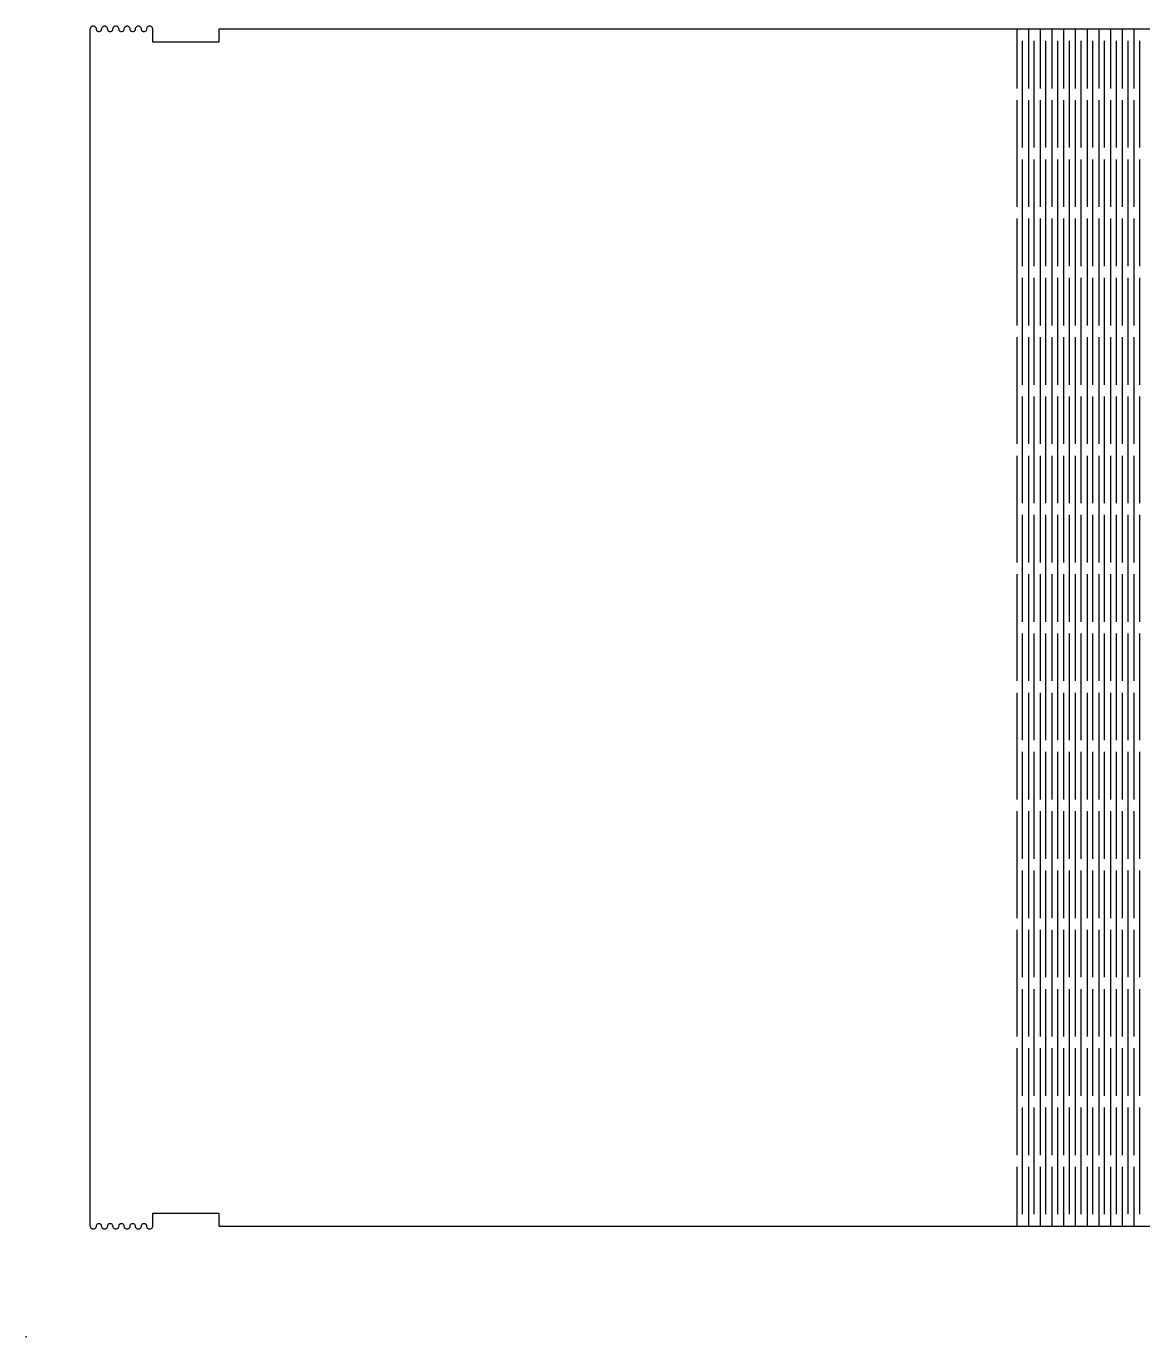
# Model space of a CAD drawing. Header units: centimetres. Extents: x 0 to 98.9, y 0 to 60.
# Drawn here: x 0 to 28.56, y 0 to 33.53 of the extents above; entities that cross this region are included whole.
import ezdxf

# ---------------------------------------------------------------- set-up
doc = ezdxf.new("R2010")
doc.units = ezdxf.units.CM
doc.header["$MEASUREMENT"] = 0
for name, color, linetype in [('librarydisplayBookMeasured-cut v5_Inner side', 7, 'Continuous'), ('librarydisplayBookMeasured-cut v5_Inner side slot', 7, 'Continuous'), ('librarydisplayBookMeasured-cut v5_light partitions', 7, 'Continuous'), ('librarydisplayBookMeasured-cut v5_sensor and wire holes', 7, 'Continuous'), ('librarydisplayBookMeasured-cut v5_Sketch7', 7, 'Continuous'), ('librarydisplayBookMeasured-cut v5_Support holes', 7, 'Continuous')]:
    doc.layers.add(name, color=color, linetype=linetype)

msp = doc.modelspace()

# ---------------------------------------------------------------- linework, layer by layer
at = {"layer": 'librarydisplayBookMeasured-cut v5_Inner side'}
msp.add_point((0, 0), dxfattribs=at)
at = {"layer": 'librarydisplayBookMeasured-cut v5_Inner side slot'}
msp.add_point((0, 0), dxfattribs=at)
at = {"layer": 'librarydisplayBookMeasured-cut v5_light partitions'}
msp.add_point((0, 0), dxfattribs=at)
at = {"layer": 'librarydisplayBookMeasured-cut v5_sensor and wire holes'}
msp.add_point((0, 0), dxfattribs=at)
at = {"layer": 'librarydisplayBookMeasured-cut v5_Sketch7'}
for p, q in [((1.71, 33.528), (1.693, 33.525)), ((1.715, 33.528), (1.71, 33.528)), ((1.72, 33.528), (1.715, 33.528)), ((1.736, 33.525), (1.72, 33.528)), ((1.998, 33.528), (1.982, 33.525)), ((2.003, 33.528), (1.998, 33.528)), ((2.008, 33.528), (2.003, 33.528)), ((2.024, 33.525), (2.008, 33.528)), ((2.286, 33.528), (2.27, 33.525)), ((2.291, 33.528), (2.286, 33.528)), ((2.297, 33.528), (2.291, 33.528)), ((2.312, 33.525), (2.297, 33.528)), ((2.574, 33.528), (2.558, 33.525)), ((2.579, 33.528), (2.574, 33.528)), ((2.584, 33.528), (2.579, 33.528)), ((2.6, 33.525), (2.584, 33.528)), ((2.862, 33.528), (2.846, 33.525)), ((2.867, 33.528), (2.862, 33.528)), ((2.872, 33.528), (2.867, 33.528)), ((2.888, 33.525), (2.872, 33.528)), ((3.15, 33.528), (3.134, 33.525)), ((3.155, 33.528), (3.15, 33.528)), ((3.16, 33.528), (3.155, 33.528)), ((3.177, 33.525), (3.16, 33.528)), ((1.633, 33.465), (1.63, 33.448)), ((1.63, 33.448), (1.63, 33.443)), ((1.63, 33.443), (1.63, 2.843)), ((1.64, 33.482), (1.633, 33.465)), ((1.641, 33.485), (1.64, 33.482)), ((1.643, 33.489), (1.641, 33.485)), ((1.655, 33.503), (1.643, 33.489)), ((1.669, 33.515), (1.655, 33.503)), ((1.672, 33.517), (1.669, 33.515)), ((1.676, 33.518), (1.672, 33.517)), ((1.693, 33.525), (1.676, 33.518)), ((1.753, 33.519), (1.736, 33.525)), ((1.756, 33.517), (1.753, 33.519)), ((1.759, 33.515), (1.756, 33.517)), ((1.773, 33.504), (1.759, 33.515)), ((1.784, 33.49), (1.773, 33.504)), ((1.786, 33.487), (1.784, 33.49)), ((1.788, 33.484), (1.786, 33.487)), ((1.794, 33.467), (1.788, 33.484)), ((1.797, 33.451), (1.794, 33.467)), ((1.797, 33.446), (1.797, 33.451)), ((1.797, 33.439), (1.797, 33.446)), ((1.804, 33.417), (1.797, 33.439)), ((1.805, 33.415), (1.804, 33.417)), ((1.807, 33.413), (1.805, 33.415)), ((1.826, 33.394), (1.807, 33.413)), ((1.828, 33.392), (1.826, 33.394)), ((1.831, 33.391), (1.828, 33.392)), ((1.851, 33.384), (1.831, 33.391)), ((1.859, 33.384), (1.851, 33.384)), ((1.866, 33.384), (1.859, 33.384)), ((1.888, 33.391), (1.866, 33.384)), ((1.89, 33.392), (1.888, 33.391)), ((1.893, 33.394), (1.89, 33.392)), ((1.903, 33.402), (1.893, 33.394)), ((1.911, 33.413), (1.903, 33.402)), ((1.913, 33.415), (1.911, 33.413)), ((1.914, 33.417), (1.913, 33.415)), ((1.921, 33.438), (1.914, 33.417)), ((1.924, 33.467), (1.921, 33.451)), ((1.921, 33.451), (1.921, 33.446)), ((1.921, 33.446), (1.921, 33.438)), ((1.93, 33.484), (1.924, 33.467)), ((1.932, 33.487), (1.93, 33.484)), ((1.934, 33.49), (1.932, 33.487)), ((1.945, 33.504), (1.934, 33.49)), ((1.959, 33.515), (1.945, 33.504)), ((1.962, 33.517), (1.959, 33.515)), ((1.965, 33.519), (1.962, 33.517)), ((1.982, 33.525), (1.965, 33.519)), ((2.041, 33.519), (2.024, 33.525)), ((2.044, 33.517), (2.041, 33.519)), ((2.047, 33.515), (2.044, 33.517)), ((2.061, 33.504), (2.047, 33.515)), ((2.072, 33.49), (2.061, 33.504)), ((2.074, 33.487), (2.072, 33.49)), ((2.076, 33.484), (2.074, 33.487)), ((2.082, 33.467), (2.076, 33.484)), ((2.085, 33.451), (2.082, 33.467)), ((2.085, 33.446), (2.085, 33.451)), ((2.085, 33.439), (2.085, 33.446)), ((2.092, 33.417), (2.085, 33.439)), ((2.093, 33.415), (2.092, 33.417)), ((2.095, 33.413), (2.093, 33.415)), ((2.114, 33.394), (2.095, 33.413)), ((2.116, 33.392), (2.114, 33.394)), ((2.118, 33.391), (2.116, 33.392)), ((2.14, 33.384), (2.118, 33.391)), ((2.147, 33.384), (2.14, 33.384)), ((2.154, 33.384), (2.147, 33.384)), ((2.176, 33.391), (2.154, 33.384)), ((2.178, 33.392), (2.176, 33.391)), ((2.18, 33.394), (2.178, 33.392)), ((2.191, 33.402), (2.18, 33.394)), ((2.2, 33.413), (2.191, 33.402)), ((2.201, 33.415), (2.2, 33.413)), ((2.202, 33.417), (2.201, 33.415)), ((2.209, 33.438), (2.202, 33.417)), ((2.212, 33.467), (2.209, 33.451)), ((2.209, 33.451), (2.209, 33.446)), ((2.209, 33.446), (2.209, 33.438)), ((2.218, 33.484), (2.212, 33.467)), ((2.22, 33.487), (2.218, 33.484)), ((2.222, 33.49), (2.22, 33.487)), ((2.233, 33.504), (2.222, 33.49)), ((2.247, 33.515), (2.233, 33.504)), ((2.25, 33.517), (2.247, 33.515)), ((2.253, 33.519), (2.25, 33.517)), ((2.27, 33.525), (2.253, 33.519)), ((2.329, 33.519), (2.312, 33.525)), ((2.332, 33.517), (2.329, 33.519)), ((2.335, 33.515), (2.332, 33.517)), ((2.349, 33.504), (2.335, 33.515)), ((2.36, 33.49), (2.349, 33.504)), ((2.362, 33.487), (2.36, 33.49)), ((2.364, 33.484), (2.362, 33.487)), ((2.37, 33.467), (2.364, 33.484)), ((2.373, 33.451), (2.37, 33.467)), ((2.373, 33.446), (2.373, 33.451)), ((2.373, 33.439), (2.373, 33.446)), ((2.38, 33.417), (2.373, 33.439)), ((2.381, 33.415), (2.38, 33.417)), ((2.383, 33.413), (2.381, 33.415)), ((2.391, 33.402), (2.383, 33.413)), ((2.402, 33.394), (2.391, 33.402)), ((2.404, 33.392), (2.402, 33.394)), ((2.407, 33.391), (2.404, 33.392)), ((2.427, 33.384), (2.407, 33.391)), ((2.435, 33.384), (2.427, 33.384)), ((2.442, 33.384), (2.435, 33.384)), ((2.464, 33.391), (2.442, 33.384)), ((2.466, 33.392), (2.464, 33.391)), ((2.468, 33.394), (2.466, 33.392)), ((2.479, 33.402), (2.468, 33.394)), ((2.487, 33.413), (2.479, 33.402)), ((2.489, 33.415), (2.487, 33.413)), ((2.49, 33.417), (2.489, 33.415)), ((2.497, 33.438), (2.49, 33.417)), ((2.5, 33.467), (2.497, 33.451)), ((2.497, 33.451), (2.497, 33.446)), ((2.497, 33.446), (2.497, 33.438)), ((2.506, 33.484), (2.5, 33.467)), ((2.508, 33.487), (2.506, 33.484)), ((2.51, 33.49), (2.508, 33.487)), ((2.521, 33.504), (2.51, 33.49)), ((2.535, 33.515), (2.521, 33.504)), ((2.538, 33.517), (2.535, 33.515)), ((2.541, 33.519), (2.538, 33.517)), ((2.558, 33.525), (2.541, 33.519)), ((2.617, 33.519), (2.6, 33.525)), ((2.62, 33.517), (2.617, 33.519)), ((2.623, 33.515), (2.62, 33.517)), ((2.637, 33.504), (2.623, 33.515)), ((2.648, 33.49), (2.637, 33.504)), ((2.65, 33.487), (2.648, 33.49)), ((2.652, 33.484), (2.65, 33.487)), ((2.658, 33.467), (2.652, 33.484)), ((2.661, 33.451), (2.658, 33.467)), ((2.661, 33.446), (2.661, 33.451)), ((2.661, 33.439), (2.661, 33.446)), ((2.668, 33.417), (2.661, 33.439)), ((2.669, 33.415), (2.668, 33.417)), ((2.671, 33.413), (2.669, 33.415)), ((2.679, 33.402), (2.671, 33.413)), ((2.69, 33.394), (2.679, 33.402)), ((2.692, 33.392), (2.69, 33.394)), ((2.694, 33.391), (2.692, 33.392)), ((2.715, 33.384), (2.694, 33.391)), ((2.723, 33.384), (2.715, 33.384)), ((2.73, 33.384), (2.723, 33.384)), ((2.752, 33.391), (2.73, 33.384)), ((2.754, 33.392), (2.752, 33.391)), ((2.757, 33.394), (2.754, 33.392)), ((2.767, 33.402), (2.757, 33.394)), ((2.776, 33.413), (2.767, 33.402)), ((2.777, 33.415), (2.776, 33.413)), ((2.778, 33.417), (2.777, 33.415)), ((2.785, 33.438), (2.778, 33.417)), ((2.788, 33.467), (2.785, 33.451)), ((2.785, 33.451), (2.785, 33.446)), ((2.785, 33.446), (2.785, 33.438)), ((2.794, 33.484), (2.788, 33.467)), ((2.796, 33.487), (2.794, 33.484)), ((2.798, 33.49), (2.796, 33.487)), ((2.809, 33.504), (2.798, 33.49)), ((2.823, 33.515), (2.809, 33.504)), ((2.826, 33.517), (2.823, 33.515)), ((2.829, 33.519), (2.826, 33.517)), ((2.846, 33.525), (2.829, 33.519)), ((2.905, 33.519), (2.888, 33.525)), ((2.908, 33.517), (2.905, 33.519)), ((2.911, 33.515), (2.908, 33.517)), ((2.925, 33.504), (2.911, 33.515)), ((2.936, 33.49), (2.925, 33.504)), ((2.938, 33.487), (2.936, 33.49)), ((2.94, 33.484), (2.938, 33.487)), ((2.946, 33.467), (2.94, 33.484)), ((2.949, 33.451), (2.946, 33.467)), ((2.949, 33.446), (2.949, 33.451)), ((2.949, 33.439), (2.949, 33.446)), ((2.956, 33.417), (2.949, 33.439)), ((2.957, 33.415), (2.956, 33.417)), ((2.959, 33.413), (2.957, 33.415)), ((2.967, 33.402), (2.959, 33.413)), ((2.978, 33.394), (2.967, 33.402)), ((2.98, 33.392), (2.978, 33.394)), ((2.982, 33.391), (2.98, 33.392)), ((3.003, 33.384), (2.982, 33.391)), ((3.011, 33.384), (3.003, 33.384)), ((3.018, 33.384), (3.011, 33.384)), ((3.039, 33.391), (3.018, 33.384)), ((3.042, 33.392), (3.039, 33.391)), ((3.044, 33.394), (3.042, 33.392)), ((3.055, 33.402), (3.044, 33.394)), ((3.063, 33.413), (3.055, 33.402)), ((3.065, 33.415), (3.063, 33.413)), ((3.066, 33.417), (3.065, 33.415)), ((3.073, 33.438), (3.066, 33.417)), ((3.076, 33.467), (3.073, 33.451)), ((3.073, 33.451), (3.073, 33.446)), ((3.073, 33.446), (3.073, 33.438)), ((3.082, 33.484), (3.076, 33.467)), ((3.084, 33.487), (3.082, 33.484)), ((3.086, 33.49), (3.084, 33.487)), ((3.097, 33.504), (3.086, 33.49)), ((3.111, 33.515), (3.097, 33.504)), ((3.114, 33.517), (3.111, 33.515)), ((3.117, 33.519), (3.114, 33.517)), ((3.134, 33.525), (3.117, 33.519)), ((3.194, 33.518), (3.177, 33.525)), ((3.198, 33.517), (3.194, 33.518)), ((3.201, 33.515), (3.198, 33.517)), ((3.215, 33.503), (3.201, 33.515)), ((3.227, 33.489), (3.215, 33.503)), ((3.229, 33.485), (3.227, 33.489)), ((3.231, 33.482), (3.229, 33.485)), ((3.237, 33.465), (3.231, 33.482)), ((3.24, 33.448), (3.237, 33.465)), ((3.24, 33.443), (3.24, 33.448)), ((3.24, 33.123), (3.24, 33.443)), ((4.933, 33.45), (4.93, 33.445)), ((4.93, 33.445), (4.93, 33.443)), ((4.93, 33.443), (4.93, 33.123)), ((4.938, 33.453), (4.933, 33.45)), ((4.94, 33.453), (4.938, 33.453)), ((41.722, 33.453), (4.94, 33.453)), ((25.331, 33.453), (25.331, 31.937)), ((25.631, 33.453), (25.631, 31.937)), ((25.931, 33.453), (25.931, 31.937)), ((26.231, 33.453), (26.231, 31.937)), ((26.531, 33.453), (26.531, 31.937)), ((26.831, 33.453), (26.831, 31.937)), ((27.131, 33.453), (27.131, 31.937)), ((27.431, 33.453), (27.431, 31.937)), ((27.731, 33.453), (27.731, 31.937)), ((28.031, 33.453), (28.031, 31.937)), ((28.331, 33.453), (28.331, 31.937)), ((4.93, 33.123), (3.24, 33.123)), ((25.481, 30.421), (25.481, 33.153)), ((25.781, 30.421), (25.781, 33.153)), ((26.081, 30.421), (26.081, 33.153)), ((26.381, 30.421), (26.381, 33.153)), ((26.681, 30.421), (26.681, 33.153)), ((26.981, 30.421), (26.981, 33.153)), ((27.281, 30.421), (27.281, 33.153)), ((27.581, 30.421), (27.581, 33.153)), ((27.881, 30.421), (27.881, 33.153)), ((28.181, 30.421), (28.181, 33.153)), ((28.481, 30.421), (28.481, 33.153)), ((25.331, 31.637), (25.331, 28.905)), ((25.631, 31.637), (25.631, 28.905)), ((25.931, 31.637), (25.931, 28.905)), ((26.231, 31.637), (26.231, 28.905)), ((26.531, 31.637), (26.531, 28.905)), ((26.831, 31.637), (26.831, 28.905)), ((27.131, 31.637), (27.131, 28.905)), ((27.431, 31.637), (27.431, 28.905)), ((27.731, 31.637), (27.731, 28.905)), ((28.031, 31.637), (28.031, 28.905)), ((28.331, 31.637), (28.331, 28.905)), ((25.481, 27.389), (25.481, 30.121)), ((25.781, 27.389), (25.781, 30.121)), ((26.081, 27.389), (26.081, 30.121)), ((26.381, 27.389), (26.381, 30.121)), ((26.681, 27.389), (26.681, 30.121)), ((26.981, 27.389), (26.981, 30.121)), ((27.281, 27.389), (27.281, 30.121)), ((27.581, 27.389), (27.581, 30.121)), ((27.881, 27.389), (27.881, 30.121)), ((28.181, 27.389), (28.181, 30.121)), ((28.481, 27.389), (28.481, 30.121)), ((25.331, 28.605), (25.331, 25.873)), ((25.631, 28.605), (25.631, 25.873)), ((25.931, 28.605), (25.931, 25.873)), ((26.231, 28.605), (26.231, 25.873)), ((26.531, 28.605), (26.531, 25.873)), ((26.831, 28.605), (26.831, 25.873)), ((27.131, 28.605), (27.131, 25.873)), ((27.431, 28.605), (27.431, 25.873)), ((27.731, 28.605), (27.731, 25.873)), ((28.031, 28.605), (28.031, 25.873)), ((28.331, 28.605), (28.331, 25.873)), ((25.481, 24.357), (25.481, 27.089)), ((25.781, 24.357), (25.781, 27.089)), ((26.081, 24.357), (26.081, 27.089)), ((26.381, 24.357), (26.381, 27.089)), ((26.681, 24.357), (26.681, 27.089)), ((26.981, 24.357), (26.981, 27.089)), ((27.281, 24.357), (27.281, 27.089)), ((27.581, 24.357), (27.581, 27.089)), ((27.881, 24.357), (27.881, 27.089)), ((28.181, 24.357), (28.181, 27.089)), ((28.481, 24.357), (28.481, 27.089)), ((25.331, 25.573), (25.331, 22.841)), ((25.631, 25.573), (25.631, 22.841)), ((25.931, 25.573), (25.931, 22.841)), ((26.231, 25.573), (26.231, 22.841)), ((26.531, 25.573), (26.531, 22.841)), ((26.831, 25.573), (26.831, 22.841)), ((27.131, 25.573), (27.131, 22.841)), ((27.431, 25.573), (27.431, 22.841)), ((27.731, 25.573), (27.731, 22.841)), ((28.031, 25.573), (28.031, 22.841)), ((28.331, 25.573), (28.331, 22.841)), ((25.481, 21.325), (25.481, 24.057)), ((25.781, 21.325), (25.781, 24.057)), ((26.081, 21.325), (26.081, 24.057)), ((26.381, 21.325), (26.381, 24.057)), ((26.681, 21.325), (26.681, 24.057)), ((26.981, 21.325), (26.981, 24.057)), ((27.281, 21.325), (27.281, 24.057)), ((27.581, 21.325), (27.581, 24.057)), ((27.881, 21.325), (27.881, 24.057)), ((28.181, 21.325), (28.181, 24.057)), ((28.481, 21.325), (28.481, 24.057)), ((25.331, 22.541), (25.331, 19.809)), ((25.631, 22.541), (25.631, 19.809)), ((25.931, 22.541), (25.931, 19.809)), ((26.231, 22.541), (26.231, 19.809)), ((26.531, 22.541), (26.531, 19.809)), ((26.831, 22.541), (26.831, 19.809)), ((27.131, 22.541), (27.131, 19.809)), ((27.431, 22.541), (27.431, 19.809)), ((27.731, 22.541), (27.731, 19.809)), ((28.031, 22.541), (28.031, 19.809)), ((28.331, 22.541), (28.331, 19.809)), ((25.481, 18.293), (25.481, 21.025)), ((25.781, 18.293), (25.781, 21.025)), ((26.081, 18.293), (26.081, 21.025)), ((26.381, 18.293), (26.381, 21.025)), ((26.681, 18.293), (26.681, 21.025)), ((26.981, 18.293), (26.981, 21.025)), ((27.281, 18.293), (27.281, 21.025)), ((27.581, 18.293), (27.581, 21.025)), ((27.881, 18.293), (27.881, 21.025)), ((28.181, 18.293), (28.181, 21.025)), ((28.481, 18.293), (28.481, 21.025)), ((25.331, 19.509), (25.331, 16.777)), ((25.631, 19.509), (25.631, 16.777)), ((25.931, 19.509), (25.931, 16.777)), ((26.231, 19.509), (26.231, 16.777)), ((26.531, 19.509), (26.531, 16.777)), ((26.831, 19.509), (26.831, 16.777)), ((27.131, 19.509), (27.131, 16.777)), ((27.431, 19.509), (27.431, 16.777)), ((27.731, 19.509), (27.731, 16.777)), ((28.031, 19.509), (28.031, 16.777)), ((28.331, 19.509), (28.331, 16.777)), ((25.481, 15.261), (25.481, 17.993)), ((25.781, 15.261), (25.781, 17.993)), ((26.081, 15.261), (26.081, 17.993)), ((26.381, 15.261), (26.381, 17.993)), ((26.681, 15.261), (26.681, 17.993)), ((26.981, 15.261), (26.981, 17.993)), ((27.281, 15.261), (27.281, 17.993)), ((27.581, 15.261), (27.581, 17.993)), ((27.881, 15.261), (27.881, 17.993)), ((28.181, 15.261), (28.181, 17.993)), ((28.481, 15.261), (28.481, 17.993)), ((25.331, 16.477), (25.331, 13.745)), ((25.631, 16.477), (25.631, 13.745)), ((25.931, 16.477), (25.931, 13.745)), ((26.231, 16.477), (26.231, 13.745)), ((26.531, 16.477), (26.531, 13.745)), ((26.831, 16.477), (26.831, 13.745)), ((27.131, 16.477), (27.131, 13.745)), ((27.431, 16.477), (27.431, 13.745)), ((27.731, 16.477), (27.731, 13.745)), ((28.031, 16.477), (28.031, 13.745)), ((28.331, 16.477), (28.331, 13.745)), ((25.481, 12.229), (25.481, 14.961)), ((25.781, 12.229), (25.781, 14.961)), ((26.081, 12.229), (26.081, 14.961)), ((26.381, 12.229), (26.381, 14.961)), ((26.681, 12.229), (26.681, 14.961)), ((26.981, 12.229), (26.981, 14.961)), ((27.281, 12.229), (27.281, 14.961)), ((27.581, 12.229), (27.581, 14.961)), ((27.881, 12.229), (27.881, 14.961)), ((28.181, 12.229), (28.181, 14.961)), ((28.481, 12.229), (28.481, 14.961)), ((25.331, 13.445), (25.331, 10.713)), ((25.631, 13.445), (25.631, 10.713)), ((25.931, 13.445), (25.931, 10.713)), ((26.231, 13.445), (26.231, 10.713)), ((26.531, 13.445), (26.531, 10.713)), ((26.831, 13.445), (26.831, 10.713)), ((27.131, 13.445), (27.131, 10.713)), ((27.431, 13.445), (27.431, 10.713)), ((27.731, 13.445), (27.731, 10.713)), ((28.031, 13.445), (28.031, 10.713)), ((28.331, 13.445), (28.331, 10.713)), ((25.481, 9.197), (25.481, 11.929)), ((25.781, 9.197), (25.781, 11.929)), ((26.081, 9.197), (26.081, 11.929)), ((26.381, 9.197), (26.381, 11.929)), ((26.681, 9.197), (26.681, 11.929)), ((26.981, 9.197), (26.981, 11.929)), ((27.281, 9.197), (27.281, 11.929)), ((27.581, 9.197), (27.581, 11.929)), ((27.881, 9.197), (27.881, 11.929)), ((28.181, 9.197), (28.181, 11.929)), ((28.481, 9.197), (28.481, 11.929)), ((25.331, 10.413), (25.331, 7.681)), ((25.631, 10.413), (25.631, 7.681)), ((25.931, 10.413), (25.931, 7.681)), ((26.231, 10.413), (26.231, 7.681)), ((26.531, 10.413), (26.531, 7.681)), ((26.831, 10.413), (26.831, 7.681)), ((27.131, 10.413), (27.131, 7.681)), ((27.431, 10.413), (27.431, 7.681)), ((27.731, 10.413), (27.731, 7.681)), ((28.031, 10.413), (28.031, 7.681)), ((28.331, 10.413), (28.331, 7.681)), ((25.481, 6.165), (25.481, 8.897)), ((25.781, 6.165), (25.781, 8.897)), ((26.081, 6.165), (26.081, 8.897)), ((26.381, 6.165), (26.381, 8.897)), ((26.681, 6.165), (26.681, 8.897)), ((26.981, 6.165), (26.981, 8.897)), ((27.281, 6.165), (27.281, 8.897)), ((27.581, 6.165), (27.581, 8.897)), ((27.881, 6.165), (27.881, 8.897)), ((28.181, 6.165), (28.181, 8.897)), ((28.481, 6.165), (28.481, 8.897)), ((25.331, 7.381), (25.331, 4.649)), ((25.631, 7.381), (25.631, 4.649)), ((25.931, 7.381), (25.931, 4.649)), ((26.231, 7.381), (26.231, 4.649)), ((26.531, 7.381), (26.531, 4.649)), ((26.831, 7.381), (26.831, 4.649)), ((27.131, 7.381), (27.131, 4.649)), ((27.431, 7.381), (27.431, 4.649)), ((27.731, 7.381), (27.731, 4.649)), ((28.031, 7.381), (28.031, 4.649)), ((28.331, 7.381), (28.331, 4.649)), ((25.481, 3.133), (25.481, 5.865)), ((25.781, 3.133), (25.781, 5.865)), ((26.081, 3.133), (26.081, 5.865)), ((26.381, 3.133), (26.381, 5.865)), ((26.681, 3.133), (26.681, 5.865)), ((26.981, 3.133), (26.981, 5.865)), ((27.281, 3.133), (27.281, 5.865)), ((27.581, 3.133), (27.581, 5.865)), ((27.881, 3.133), (27.881, 5.865)), ((28.181, 3.133), (28.181, 5.865)), ((28.481, 3.133), (28.481, 5.865)), ((25.331, 4.349), (25.331, 2.833)), ((25.631, 4.349), (25.631, 2.833)), ((25.931, 4.349), (25.931, 2.833)), ((26.231, 4.349), (26.231, 2.833)), ((26.531, 4.349), (26.531, 2.833)), ((26.831, 4.349), (26.831, 2.833)), ((27.131, 4.349), (27.131, 2.833)), ((27.431, 4.349), (27.431, 2.833)), ((27.731, 4.349), (27.731, 2.833)), ((28.031, 4.349), (28.031, 2.833)), ((28.331, 4.349), (28.331, 2.833)), ((3.24, 2.843), (3.24, 3.163)), ((3.24, 3.163), (4.93, 3.163)), ((4.93, 3.163), (4.93, 2.843)), ((1.63, 2.843), (1.63, 2.837)), ((1.63, 2.837), (1.633, 2.821)), ((1.633, 2.821), (1.64, 2.804)), ((1.64, 2.804), (1.641, 2.8)), ((1.641, 2.8), (1.643, 2.797)), ((1.643, 2.797), (1.655, 2.783)), ((1.655, 2.783), (1.669, 2.771)), ((1.669, 2.771), (1.672, 2.769)), ((1.672, 2.769), (1.676, 2.767)), ((1.676, 2.767), (1.693, 2.761)), ((1.693, 2.761), (1.71, 2.758)), ((1.71, 2.758), (1.715, 2.758)), ((1.715, 2.758), (1.72, 2.758)), ((1.72, 2.758), (1.736, 2.761)), ((1.736, 2.761), (1.753, 2.767)), ((1.753, 2.767), (1.756, 2.769)), ((1.756, 2.769), (1.759, 2.771)), ((1.759, 2.771), (1.773, 2.782)), ((1.773, 2.782), (1.784, 2.796)), ((1.784, 2.796), (1.786, 2.799)), ((1.786, 2.799), (1.788, 2.802)), ((1.788, 2.802), (1.794, 2.819)), ((1.794, 2.819), (1.797, 2.835)), ((1.797, 2.848), (1.804, 2.869)), ((1.797, 2.84), (1.797, 2.848)), ((1.797, 2.835), (1.797, 2.84)), ((1.804, 2.869), (1.805, 2.871)), ((1.805, 2.871), (1.807, 2.873)), ((1.807, 2.873), (1.815, 2.884)), ((1.815, 2.884), (1.826, 2.892)), ((1.826, 2.892), (1.828, 2.894)), ((1.828, 2.894), (1.831, 2.895)), ((1.831, 2.895), (1.852, 2.902)), ((1.852, 2.902), (1.859, 2.902)), ((1.859, 2.902), (1.867, 2.902)), ((1.867, 2.902), (1.888, 2.895)), ((1.888, 2.895), (1.89, 2.894)), ((1.89, 2.894), (1.893, 2.892)), ((1.893, 2.892), (1.903, 2.884)), ((1.903, 2.884), (1.911, 2.873)), ((1.911, 2.873), (1.913, 2.871)), ((1.913, 2.871), (1.914, 2.869)), ((1.914, 2.869), (1.921, 2.847)), ((1.921, 2.847), (1.921, 2.84)), ((1.921, 2.84), (1.921, 2.835)), ((1.921, 2.835), (1.924, 2.819)), ((1.924, 2.819), (1.93, 2.802)), ((1.93, 2.802), (1.932, 2.799)), ((1.932, 2.799), (1.934, 2.796)), ((1.934, 2.796), (1.945, 2.782)), ((1.945, 2.782), (1.959, 2.771)), ((1.959, 2.771), (1.962, 2.769)), ((1.962, 2.769), (1.965, 2.767)), ((1.965, 2.767), (1.982, 2.761)), ((1.982, 2.761), (1.998, 2.758)), ((1.998, 2.758), (2.003, 2.758)), ((2.003, 2.758), (2.008, 2.758)), ((2.008, 2.758), (2.024, 2.761)), ((2.024, 2.761), (2.041, 2.767)), ((2.041, 2.767), (2.044, 2.769)), ((2.044, 2.769), (2.047, 2.771)), ((2.047, 2.771), (2.061, 2.782)), ((2.061, 2.782), (2.072, 2.796)), ((2.072, 2.796), (2.074, 2.799)), ((2.074, 2.799), (2.076, 2.802)), ((2.076, 2.802), (2.082, 2.819)), ((2.082, 2.819), (2.085, 2.835)), ((2.085, 2.848), (2.092, 2.869)), ((2.085, 2.84), (2.085, 2.848)), ((2.085, 2.835), (2.085, 2.84)), ((2.092, 2.869), (2.093, 2.871)), ((2.093, 2.871), (2.095, 2.873)), ((2.095, 2.873), (2.103, 2.884)), ((2.103, 2.884), (2.114, 2.892)), ((2.114, 2.892), (2.116, 2.894)), ((2.116, 2.894), (2.118, 2.895)), ((2.118, 2.895), (2.14, 2.902)), ((2.14, 2.902), (2.147, 2.902)), ((2.147, 2.902), (2.155, 2.902)), ((2.155, 2.902), (2.176, 2.895)), ((2.176, 2.895), (2.178, 2.894)), ((2.178, 2.894), (2.18, 2.892)), ((2.18, 2.892), (2.191, 2.884)), ((2.191, 2.884), (2.2, 2.873)), ((2.2, 2.873), (2.201, 2.871)), ((2.201, 2.871), (2.202, 2.869)), ((2.202, 2.869), (2.209, 2.847)), ((2.209, 2.847), (2.209, 2.84)), ((2.209, 2.84), (2.209, 2.835)), ((2.209, 2.835), (2.212, 2.819)), ((2.212, 2.819), (2.218, 2.802)), ((2.218, 2.802), (2.22, 2.799)), ((2.22, 2.799), (2.222, 2.796)), ((2.222, 2.796), (2.233, 2.782)), ((2.233, 2.782), (2.247, 2.771)), ((2.247, 2.771), (2.25, 2.769)), ((2.25, 2.769), (2.253, 2.767)), ((2.253, 2.767), (2.27, 2.761)), ((2.27, 2.761), (2.286, 2.758)), ((2.286, 2.758), (2.291, 2.758)), ((2.291, 2.758), (2.297, 2.758)), ((2.297, 2.758), (2.312, 2.761)), ((2.312, 2.761), (2.329, 2.767)), ((2.329, 2.767), (2.332, 2.769)), ((2.332, 2.769), (2.335, 2.771)), ((2.335, 2.771), (2.349, 2.782)), ((2.349, 2.782), (2.36, 2.796)), ((2.36, 2.796), (2.362, 2.799)), ((2.362, 2.799), (2.364, 2.802)), ((2.364, 2.802), (2.37, 2.819)), ((2.37, 2.819), (2.373, 2.835)), ((2.373, 2.848), (2.38, 2.869)), ((2.373, 2.84), (2.373, 2.848)), ((2.373, 2.835), (2.373, 2.84)), ((2.38, 2.869), (2.381, 2.871)), ((2.381, 2.871), (2.383, 2.873)), ((2.383, 2.873), (2.391, 2.884)), ((2.391, 2.884), (2.402, 2.892)), ((2.402, 2.892), (2.404, 2.894)), ((2.404, 2.894), (2.407, 2.895)), ((2.407, 2.895), (2.428, 2.902)), ((2.428, 2.902), (2.435, 2.902)), ((2.435, 2.902), (2.443, 2.902)), ((2.443, 2.902), (2.464, 2.895)), ((2.464, 2.895), (2.466, 2.894)), ((2.466, 2.894), (2.468, 2.892)), ((2.468, 2.892), (2.479, 2.884)), ((2.479, 2.884), (2.487, 2.873)), ((2.487, 2.873), (2.489, 2.871)), ((2.489, 2.871), (2.49, 2.869)), ((2.49, 2.869), (2.497, 2.847)), ((2.497, 2.847), (2.497, 2.84)), ((2.497, 2.84), (2.497, 2.835)), ((2.497, 2.835), (2.5, 2.819)), ((2.5, 2.819), (2.506, 2.802)), ((2.506, 2.802), (2.508, 2.799)), ((2.508, 2.799), (2.51, 2.796)), ((2.51, 2.796), (2.521, 2.782)), ((2.521, 2.782), (2.535, 2.771)), ((2.535, 2.771), (2.538, 2.769)), ((2.538, 2.769), (2.541, 2.767)), ((2.541, 2.767), (2.558, 2.761)), ((2.558, 2.761), (2.574, 2.758)), ((2.574, 2.758), (2.579, 2.758)), ((2.579, 2.758), (2.584, 2.758)), ((2.584, 2.758), (2.6, 2.761)), ((2.6, 2.761), (2.617, 2.767)), ((2.617, 2.767), (2.62, 2.769)), ((2.62, 2.769), (2.623, 2.771)), ((2.623, 2.771), (2.637, 2.782)), ((2.637, 2.782), (2.648, 2.796)), ((2.648, 2.796), (2.65, 2.799)), ((2.65, 2.799), (2.652, 2.802)), ((2.652, 2.802), (2.658, 2.819)), ((2.658, 2.819), (2.661, 2.835)), ((2.661, 2.848), (2.668, 2.869)), ((2.661, 2.84), (2.661, 2.848)), ((2.661, 2.835), (2.661, 2.84)), ((2.668, 2.869), (2.669, 2.871)), ((2.669, 2.871), (2.671, 2.873)), ((2.671, 2.873), (2.679, 2.884)), ((2.679, 2.884), (2.69, 2.892)), ((2.69, 2.892), (2.692, 2.894)), ((2.692, 2.894), (2.694, 2.895)), ((2.694, 2.895), (2.716, 2.902)), ((2.716, 2.902), (2.723, 2.902)), ((2.723, 2.902), (2.731, 2.902)), ((2.731, 2.902), (2.752, 2.895)), ((2.752, 2.895), (2.754, 2.894)), ((2.754, 2.894), (2.757, 2.892)), ((2.757, 2.892), (2.767, 2.884)), ((2.767, 2.884), (2.776, 2.873)), ((2.776, 2.873), (2.777, 2.871)), ((2.777, 2.871), (2.778, 2.869)), ((2.778, 2.869), (2.785, 2.847)), ((2.785, 2.847), (2.785, 2.84)), ((2.785, 2.84), (2.785, 2.835)), ((2.785, 2.835), (2.788, 2.819)), ((2.788, 2.819), (2.794, 2.802)), ((2.794, 2.802), (2.796, 2.799)), ((2.796, 2.799), (2.798, 2.796)), ((2.798, 2.796), (2.809, 2.782)), ((2.809, 2.782), (2.823, 2.771)), ((2.823, 2.771), (2.826, 2.769)), ((2.826, 2.769), (2.829, 2.767)), ((2.829, 2.767), (2.846, 2.761)), ((2.846, 2.761), (2.862, 2.758)), ((2.862, 2.758), (2.867, 2.758)), ((2.867, 2.758), (2.872, 2.758)), ((2.872, 2.758), (2.888, 2.761)), ((2.888, 2.761), (2.905, 2.767)), ((2.905, 2.767), (2.908, 2.769)), ((2.908, 2.769), (2.911, 2.771)), ((2.911, 2.771), (2.925, 2.782)), ((2.925, 2.782), (2.936, 2.796)), ((2.936, 2.796), (2.938, 2.799)), ((2.938, 2.799), (2.94, 2.802)), ((2.94, 2.802), (2.946, 2.819)), ((2.946, 2.819), (2.949, 2.835)), ((2.949, 2.848), (2.956, 2.869)), ((2.949, 2.84), (2.949, 2.848)), ((2.949, 2.835), (2.949, 2.84)), ((2.956, 2.869), (2.957, 2.871)), ((2.957, 2.871), (2.959, 2.873)), ((2.959, 2.873), (2.967, 2.884)), ((2.967, 2.884), (2.978, 2.892)), ((2.978, 2.892), (2.98, 2.894)), ((2.98, 2.894), (2.982, 2.895)), ((2.982, 2.895), (3.004, 2.902)), ((3.004, 2.902), (3.011, 2.902)), ((3.011, 2.902), (3.019, 2.902)), ((3.019, 2.902), (3.039, 2.895)), ((3.039, 2.895), (3.042, 2.894)), ((3.042, 2.894), (3.044, 2.892)), ((3.044, 2.892), (3.055, 2.884)), ((3.055, 2.884), (3.063, 2.873)), ((3.063, 2.873), (3.065, 2.871)), ((3.065, 2.871), (3.066, 2.869)), ((3.066, 2.869), (3.073, 2.847)), ((3.073, 2.847), (3.073, 2.84)), ((3.073, 2.84), (3.073, 2.835)), ((3.073, 2.835), (3.076, 2.819)), ((3.076, 2.819), (3.082, 2.802)), ((3.082, 2.802), (3.084, 2.799)), ((3.084, 2.799), (3.086, 2.796)), ((3.086, 2.796), (3.097, 2.782)), ((3.097, 2.782), (3.111, 2.771)), ((3.111, 2.771), (3.114, 2.769)), ((3.114, 2.769), (3.117, 2.767)), ((3.117, 2.767), (3.134, 2.761)), ((3.134, 2.761), (3.15, 2.758)), ((3.15, 2.758), (3.155, 2.758)), ((3.155, 2.758), (3.16, 2.758)), ((3.16, 2.758), (3.177, 2.761)), ((3.177, 2.761), (3.194, 2.767)), ((3.194, 2.767), (3.198, 2.769)), ((3.198, 2.769), (3.201, 2.771)), ((3.201, 2.771), (3.215, 2.783)), ((3.215, 2.783), (3.227, 2.797)), ((3.227, 2.797), (3.229, 2.8)), ((3.229, 2.8), (3.231, 2.804)), ((3.231, 2.804), (3.237, 2.821)), ((3.237, 2.821), (3.24, 2.837)), ((3.24, 2.837), (3.24, 2.843)), ((4.93, 2.843), (4.93, 2.841)), ((4.93, 2.841), (4.933, 2.836)), ((4.933, 2.836), (4.938, 2.833)), ((4.938, 2.833), (4.94, 2.833)), ((4.94, 2.833), (41.722, 2.833))]:
    msp.add_line(p, q, dxfattribs=at)
msp.add_point((0, 0), dxfattribs=at)
at = {"layer": 'librarydisplayBookMeasured-cut v5_Support holes'}
msp.add_point((0, 0), dxfattribs=at)

doc.saveas('drawing.dxf')
